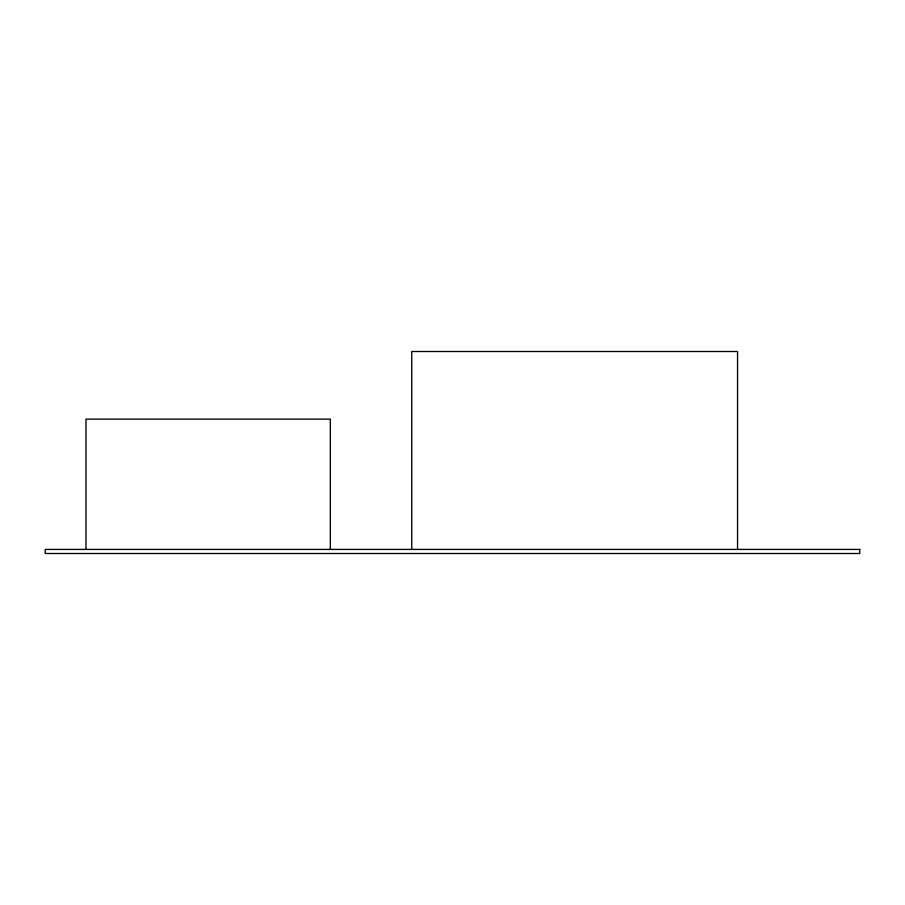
<?xml version="1.0" encoding="UTF-8"?>
<svg xmlns="http://www.w3.org/2000/svg" width="905" height="905" viewBox="0 0 905 905"><rect width="100%" height="100%" fill="white"/><g stroke="black" fill="none" stroke-linecap="round" stroke-linejoin="round"><path stroke-width="1.36" d="M737.552 549.426L737.552 351.502L411.752 351.502L411.752 549.426M330.325 549.426L330.325 419.106L85.975 419.106L85.975 549.426M859.75 549.426L45.25 549.426L45.25 553.498L859.75 553.498L859.75 549.426"/></g></svg>
